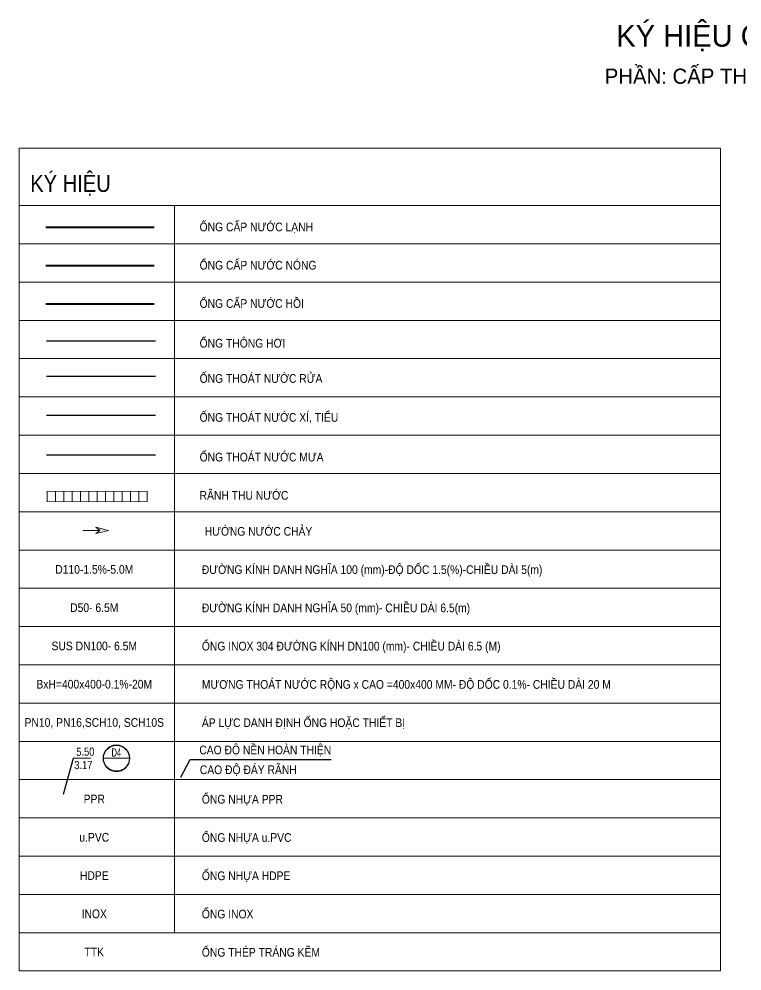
# Model space of a CAD drawing. Header units: millimetres. Extents: x -294625 to 2136527, y -251383 to 128331.
# Drawn here: x 1551860 to 1572648, y -251383 to -224012 of the extents above; entities that cross this region are included whole.
import ezdxf
from ezdxf.enums import TextEntityAlignment as Align
from ezdxf.lldxf.tags import DXFTag

# ---------------------------------------------------------------- set-up
doc = ezdxf.new("R2010")
doc.units = ezdxf.units.MM
doc.set_wipeout_variables(frame=1)
for name, pattern in [('CONTINOUS', [0]), ('DIVIDE2', [0.625, 0.25, -0.125, 0, -0.125, 0, -0.125]), ('DIVIDEX22', [1.25, 0.625, -0.25, 0, -0.125, 0, -0.25])]:
    doc.linetypes.add(name, pattern=pattern)
for name, color, linetype, lineweight in [('00-N-4-NUOC LANH', 4, 'NU-NUOC LANH', 40), ('00-N-6-HOI NUOC NONG', 6, 'NU-HOI NONG', 40), ('00-N-GHI CHU', 7, 'Continuous', 9), ('00-N-TEXT', 7, 'CONTINOUS', 9), ('CẤP NƯỚC NÓNG', 1, 'HW', 40), ('GOLF-COURSE-BOUNDRY', 72, 'Continuous', 0), ('N1.6-NM', 3, 'DIVIDEX22', 30), ('N4-OTHER1', 143, 'CONTINOUS', 15)]:
    doc.layers.add(name, color=color, linetype=linetype, lineweight=lineweight)
for name, color, linetype in [('sl.tennut', 3, 'Continuous'), ('sl.textcaodonut', 6, 'Continuous'), ('ống thoát mưa', 5, 'TM'), ('ống thoát rửa', 4, 'TR1'), ('ống thoát xí', 6, 'TX'), ('ống thông hơi', 31, 'TH')]:
    doc.layers.add(name, color=color, linetype=linetype)
doc.styles.add('arial narrow', font='ARIALN.TTF', dxfattribs={"height": 8})
doc.styles.add('AVANTH', font='', dxfattribs={"width": 0.85})
doc.styles.add('NU-ARIAL', font='arial.ttf')
doc.styles.get("Standard").update_dxf_attribs({"font": 'arialbd.ttf'})
doc.styles.add('TXT', font='txt.shx')
doc.styles.get('AVANTH').set_extended_font_data('.VnAvantH')
tags = doc.linetypes.add('HW', pattern='A,2952.253483,-327.357232,["HW",TXT,S=1130.097842,R=0,X=0,Y=-532.968827],-2480.886397,2952.253483', length=8712.750595).pattern_tags.tags
tags[6] = DXFTag(74, 10)
tags = doc.linetypes.add('NU-HOI NONG', pattern='A,0.6,-0.4,["RW",TXT,S=0.2,R=0,X=-0.25,Y=-0.1],-0.25', length=1.25).pattern_tags.tags
tags[6] = DXFTag(74, 10)
tags = doc.linetypes.add('NU-NUOC LANH', pattern='A,0.6,-0.4,["CW",TXT,S=0.2,R=0,X=-0.25,Y=-0.1],-0.25', length=1.25).pattern_tags.tags
tags[6] = DXFTag(74, 10)
tags = doc.linetypes.add('TH', pattern='A,1143.876301,["TH",Standard,S=466.984787,R=0,X=0,Y=-199.758304],53.151103,-896.638454,1197.027404', length=3290.693262).pattern_tags.tags
tags[4] = DXFTag(74, 10)
tags = doc.linetypes.add('TM', pattern='A,795.088449,-59.671033,["TM",Standard,S=298.800421,R=0,X=0,Y=-149.400211],-682.892341,795.088449', length=2332.740272).pattern_tags.tags
tags[6] = DXFTag(74, 10)
tags = doc.linetypes.add('TR1', pattern='A,795.088449,-82.804627,["TR",Standard,S=298.800421,R=0,X=0,Y=-149.400211],-659.758748,795.088449', length=2332.740273).pattern_tags.tags
tags[6] = DXFTag(74, 10)
tags = doc.linetypes.add('TX', pattern='A,795.088449,-94.320468,["TX",Standard,S=298.800421,R=0,X=0,Y=-149.400211],-648.242906,795.088449', length=2332.740272).pattern_tags.tags
tags[6] = DXFTag(74, 10)

# ---------------------------------------------------------------- blocks, each defined once
blk = doc.blocks.new('A$C2639329B')
at = {"layer": '00-N-GHI CHU', "color": 232}
for p, q in [((504, 0), (-1020, 0)), ((1288, 0), (146, 294)), ((146, 294), (504, 0)), ((1288, 0), (146, -294)), ((146, -294), (504, 0))]:
    blk.add_line(p, q, dxfattribs=at)
blk.add_solid([(504, 0), (1288, 0), (146, 294)], dxfattribs=at)
blk = doc.blocks.new('*U41')
at = {"layer": 'sl.tennut', "color": 1, "linetype": 'Continuous', "ltscale": 2}
blk.add_lwpolyline([(9.85, 9.03), (9.55, 9.01), (9.26, 8.96), (8.97, 8.86), (8.7, 8.73), (8.44, 8.57), (8.21, 8.38), (8, 8.16), (7.83, 7.92), (7.68, 7.65), (7.57, 7.37), (7.5, 7.08), (7.46, 6.78), (7.46, 6.48), (7.5, 6.18), (7.57, 5.89), (7.68, 5.61), (7.83, 5.35), (8, 5.1), (8.21, 4.88), (8.44, 4.69), (8.7, 4.53), (8.97, 4.4), (9.26, 4.31), (9.55, 4.25), (9.85, 4.23), (10.15, 4.25), (10.45, 4.31), (10.74, 4.4), (11.01, 4.53), (11.26, 4.69), (11.5, 4.88), (11.7, 5.1), (11.88, 5.35), (12.03, 5.61), (12.14, 5.89), (12.21, 6.18), (12.25, 6.48), (12.25, 6.78), (12.21, 7.08), (12.14, 7.37), (12.03, 7.65), (11.88, 7.92), (11.7, 8.16), (11.5, 8.38), (11.26, 8.57), (11.01, 8.73), (10.74, 8.86), (10.45, 8.96), (10.15, 9.01)], close=True, dxfattribs=at)
at = {"layer": 'sl.textcaodonut', "color": 9, "linetype": 'Continuous', "ltscale": 2}
blk.add_lwpolyline([(5.05, 6.65), (1.85, 6.65), (0, 0)], dxfattribs=at)
at = {"color": 1, "linetype": 'Continuous', "ltscale": 2}
blk.add_wipeout([(9.85, 9.03), (9.55, 9.01), (9.26, 8.96), (8.97, 8.86), (8.7, 8.73), (8.44, 8.57), (8.21, 8.38), (8, 8.16), (7.83, 7.92), (7.68, 7.65), (7.57, 7.37), (7.5, 7.08), (7.46, 6.78), (7.46, 6.48), (7.5, 6.18), (7.57, 5.89), (7.68, 5.61), (7.83, 5.35), (8, 5.1), (8.21, 4.88), (8.44, 4.69), (8.7, 4.53), (8.97, 4.4), (9.26, 4.31), (9.55, 4.25), (9.85, 4.23), (10.15, 4.25), (10.45, 4.31), (10.74, 4.4), (11.01, 4.53), (11.26, 4.69), (11.5, 4.88), (11.7, 5.1), (11.88, 5.35), (12.03, 5.61), (12.14, 5.89), (12.21, 6.18), (12.25, 6.48), (12.25, 6.78), (12.21, 7.08), (12.14, 7.37), (12.03, 7.65), (11.88, 7.92), (11.7, 8.16), (11.5, 8.38), (11.26, 8.57), (11.01, 8.73), (10.74, 8.86), (10.45, 8.96), (10.15, 9.01)], dxfattribs=at)
at = {"layer": 'sl.tennut', "color": 1, "linetype": 'Continuous', "ltscale": 2}
blk.add_lwpolyline([(12.25, 6.63), (7.46, 6.63)], dxfattribs=at)
blk.add_circle((9.85, 6.63), 2.4, dxfattribs=at)
at = {"layer": 'sl.tennut', "linetype": 'Continuous', "ltscale": 2, "style": 'arial narrow', "width": 0.8}
blk.add_attdef('A10', text='', height=1.5, dxfattribs=at).set_placement((9.83, 6.94), align=Align.CENTER)
at = {"layer": 'sl.tennut', "linetype": 'Continuous', "ltscale": 2, "style": 'arial narrow'}
blk.add_attdef('6.1', text='', height=1.5, dxfattribs=at).set_placement((9.85, 4.84), align=Align.CENTER)
at = {"layer": 'sl.textcaodonut', "color": 6, "linetype": 'Continuous', "ltscale": 2, "style": 'arial narrow'}
for tag, p in [('SL.CDDINH', (4.13, 7.12)), ('SL.CDDAY', (3.75, 4.67))]:
    blk.add_attdef(tag, text='', height=1.5, dxfattribs=at).set_placement(p, align=Align.CENTER)
blk = doc.blocks.new('*U74')
at = {"layer": 'N4-OTHER1'}
blk.add_line((0, 150), (0, -150), dxfattribs=at)
blk = doc.blocks.new('*U75')
at = {"layer": 'N4-OTHER1', "color": 0, "linetype": 'ByBlock', "lineweight": -2, "transparency": 16777216}
for p in [(0, 0), (240, 0), (480, 0), (720, 0), (960, 0), (1200, 0), (1440, 0), (1680, 0), (1920, 0), (2160, 0), (2400, 0), (2640, 0), (2880, 0)]:
    blk.add_blockref('*U74', p, dxfattribs=at)

msp = doc.modelspace()

# ---------------------------------------------------------------- linework, layer by layer
at = {"layer": '00-N-4-NUOC LANH', "ltscale": 900}
msp.add_line((1552630.9, -229995.8), (1555744.4, -229995.8), dxfattribs=at)
at = {"layer": '00-N-6-HOI NUOC NONG', "ltscale": 850}
msp.add_line((1552630.9, -232196.5), (1555744.4, -232196.5), dxfattribs=at)
at = {"layer": '00-N-GHI CHU'}
for p, q in [((1551860.4, -251382.9), (1551860.4, -227721.8)), ((1551860.4, -227721.8), (1572035.1, -227721.8)), ((1572035.1, -227721.8), (1572035.1, -251382.9)), ((1551860.4, -229375.9), (1572035.1, -229375.9)), ((1556331.9, -250282.5), (1556331.9, -229375.9)), ((1551860.4, -230476.3), (1572035.1, -230476.3)), ((1551860.4, -230476.3), (1572035.1, -230476.3)), ((1551860.4, -231576.6), (1572035.1, -231576.6)), ((1551860.4, -232677), (1572035.1, -232677)), ((1551860.4, -232677), (1572035.1, -232677)), ((1551860.4, -232677), (1572035.1, -232677)), ((1551860.4, -233777.3), (1572035.1, -233777.3)), ((1572035.1, -234877.7), (1551860.4, -234877.7)), ((1552413.6, -234877.7), (1572035.1, -234877.7)), ((1551860.4, -235978), (1572035.1, -235978)), ((1551860.4, -235978), (1572035.1, -235978)), ((1551860.4, -237078.3), (1572035.1, -237078.3)), ((1551860.4, -237078.3), (1572035.1, -237078.3)), ((1551860.4, -238178.7), (1572035.1, -238178.7)), ((1551860.4, -239279), (1572035.1, -239279)), ((1551860.4, -240379.4), (1572035.1, -240379.4)), ((1551860.4, -241479.7), (1572035.1, -241479.7)), ((1551860.4, -242580.1), (1572035.1, -242580.1)), ((1551860.4, -243680.4), (1572035.1, -243680.4)), ((1551860.4, -244780.8), (1572035.1, -244780.8)), ((1551860.4, -245881.1), (1572035.1, -245881.1)), ((1551860.4, -246981.5), (1572035.1, -246981.5)), ((1551860.4, -248081.8), (1572035.1, -248081.8)), ((1551860.4, -249182.2), (1572035.1, -249182.2)), ((1551860.4, -250282.5), (1572035.1, -250282.5)), ((1551860.4, -251382.9), (1572035.1, -251382.9))]:
    msp.add_line(p, q, dxfattribs=at)
at = {"layer": 'CẤP NƯỚC NÓNG', "linetype": 'HW', "ltscale": 0.16}
msp.add_line((1552630.9, -231096.2), (1555744.4, -231096.2), dxfattribs=at)
at = {"layer": 'N1.6-NM', "linetype": 'CONTINOUS', "const_width": 20}
msp.add_lwpolyline([(1552665.4, -237893.3), (1555545.4, -237893.3), (1555545.4, -237593.3), (1552665.4, -237593.3)], close=True, dxfattribs=at)
at = {"layer": 'sl.textcaodonut', "elevation": 0.2}
msp.add_lwpolyline([(1556512.8, -245808.7), (1556780.5, -245307.2), (1560840.5, -245303.2)], dxfattribs=at)
at = {"layer": 'ống thoát mưa', "ltscale": 0.6}
msp.add_line((1552645.9, -236543.7), (1555787.9, -236543.7), dxfattribs=at)
at = {"layer": 'ống thoát rửa', "ltscale": 0.6}
msp.add_line((1552645.9, -234282.8), (1555787.9, -234282.8), dxfattribs=at)
at = {"layer": 'ống thoát xí', "ltscale": 0.6}
msp.add_line((1552645.9, -235402.9), (1555787.9, -235402.9), dxfattribs=at)
at = {"layer": 'ống thông hơi', "color": 31, "ltscale": 0.4}
msp.add_line((1552645.9, -233269.2), (1555787.9, -233269.2), dxfattribs=at)

# ---------------------------------------------------------------- block references
at = {"layer": '00-N-GHI CHU', "xscale": 0.3206805194877232, "yscale": 0.3206805194877232, "zscale": 0.3206805194877232}
msp.add_blockref('A$C2639329B', (1554017.4, -238714.4), dxfattribs=at)
at = {"layer": 'N4-OTHER1'}
msp.add_blockref('*U75', (1552665.4, -237743.3), dxfattribs=at)

# ---------------------------------------------------------------- texts
at = {"layer": '00-N-TEXT', "color": 7, "style": 'AVANTH'}
for s, height, p in [('ký hiÖu CHUNG', 625, (1572355.3, -224806.3)), ('phÇn: CÊP THO¸T N¦íC', 437.5, (1572355.3, -225874.9))]:
    msp.add_text(s, height=height, dxfattribs=at).set_placement(p, align=Align.CENTER)
at = {"layer": '00-N-TEXT', "color": 7, "style": 'NU-ARIAL', "width": 0.85}
for s, height, p in [('KÝ HIỆU', 487.14, (1552182.7, -228982.5)), ('ỐNG CẤP NƯỚC LẠNH', 250, (1557052.8, -230115.4)), ('ỐNG CẤP NƯỚC NÓNG', 250, (1557052.8, -231215.8)), ('ỐNG CẤP NƯỚC HỒI', 250, (1557052.8, -232316.1)), ('ỐNG THÔNG HƠI ', 250, (1557052.8, -233458.5)), ('ỐNG THOÁT NƯỚC RỬA', 250, (1557052.8, -234472.1)), ('ỐNG THOÁT NƯỚC XÍ, TIỂU', 250, (1557052.8, -235592.2)), ('ỐNG THOÁT NƯỚC MƯA ', 250, (1557052.8, -236733)), ('RÃNH THU NƯỚC', 250, (1557052.8, -237833.3)), (' HƯỚNG NƯỚC CHẢY', 250, (1557117.1, -238867.9)), ('ĐƯỜNG KÍNH DANH NGHĨA 100 (mm)-ĐỘ DỐC 1.5(%%%)-CHIỀU DÀI 5(m)', 250, (1557117.1, -239968.2)), ('ĐƯỜNG KÍNH DANH NGHĨA 50 (mm)- CHIỀU DÀI 6.5(m)', 250, (1557117.1, -241068.6)), ('ỐNG INOX 304 ĐƯỜNG KÍNH DN100 (mm)- CHIỀU DÀI 6.5 (M)', 250, (1557117.1, -242168.9)), ('MƯƠNG THOÁT NƯỚC RỘNG x CAO =400x400 MM- ĐỘ DỐC 0.1%%%- CHIỀU DÀI 20 M', 250, (1557117.1, -243269.3)), ('ÁP LỰC DANH ĐỊNH ỐNG HOẶC THIẾT BỊ', 250, (1557117.1, -244369.6)), ('ỐNG NHỰA PPR', 250, (1557117.1, -246570.3)), ('ỐNG NHỰA u.PVC', 250, (1557117.1, -247670.7)), ('ỐNG NHỰA HDPE', 250, (1557117.1, -248771)), ('ỐNG INOX', 250, (1557117.1, -249871.4)), ('ỐNG THÉP TRÁNG KẼM', 250, (1557117.1, -250971.7))]:
    msp.add_text(s, height=height, dxfattribs=at).set_placement(p)
for s, p in [('D110-1.5%%%-5.0M', (1554023.8, -239961.9)), ('D50- 6.5M', (1554023.8, -241062.2)), ('SUS DN100- 6.5M', (1554023.8, -242162.6)), ('BxH=400x400-0.1%%%-20M', (1554023.8, -243262.9)), ('PN10, PN16,SCH10, SCH10S', (1554023.8, -244363.3)), ('PPR', (1554023.8, -246563.9)), ('u.PVC', (1554023.8, -247664.3)), ('HDPE', (1554023.8, -248764.6)), ('INOX', (1554023.8, -249865)), ('TTK', (1554023.8, -250965.3))]:
    msp.add_text(s, height=250, dxfattribs=at).set_placement(p, align=Align.CENTER)
for s, p in [('CAO ĐỘ NỀN HOÀN THIỆN', (1557044.1, -245028.5, 0.2)), ('CAO ĐỘ ĐÁY RÃNH', (1557059.3, -245597.7, 0.2))]:
    msp.add_text(s, height=250, dxfattribs=at).set_placement(p, align=Align.MIDDLE_LEFT)

# ---------------------------------------------------------------- next in the draw order: block references
at = {"layer": 'GOLF-COURSE-BOUNDRY', "color": 2, "linetype": 'DIVIDE2'}
ref = msp.add_blockref('*U41', (1553128.8, -246308.8), dxfattribs=dict(at, xscale=156, yscale=156, zscale=156, rotation=0.2633475969334805))
ref.add_attrib('A10', 'D4', dxfattribs={"layer": 'sl.tennut', "linetype": 'Continuous', "ltscale": 2, "height": 234, "rotation": 0.26335, "style": 'arial narrow', "width": 0.8}).set_placement((1554657.9, -245219.3), align=Align.CENTER)
ref.add_attrib('SL.CDDINH', '5.50', dxfattribs={"layer": 'sl.textcaodonut', "color": 6, "linetype": 'Continuous', "ltscale": 2, "height": 234, "rotation": 0.26335, "style": 'arial narrow'}).set_placement((1553767.6, -245194.8), align=Align.CENTER)
ref.add_attrib('SL.CDDAY', '3.17', dxfattribs={"layer": 'sl.textcaodonut', "color": 6, "linetype": 'Continuous', "ltscale": 2, "height": 234, "rotation": 0.26335, "style": 'arial narrow'}).set_placement((1553710.2, -245577.8), align=Align.CENTER)

doc.saveas('drawing.dxf')
